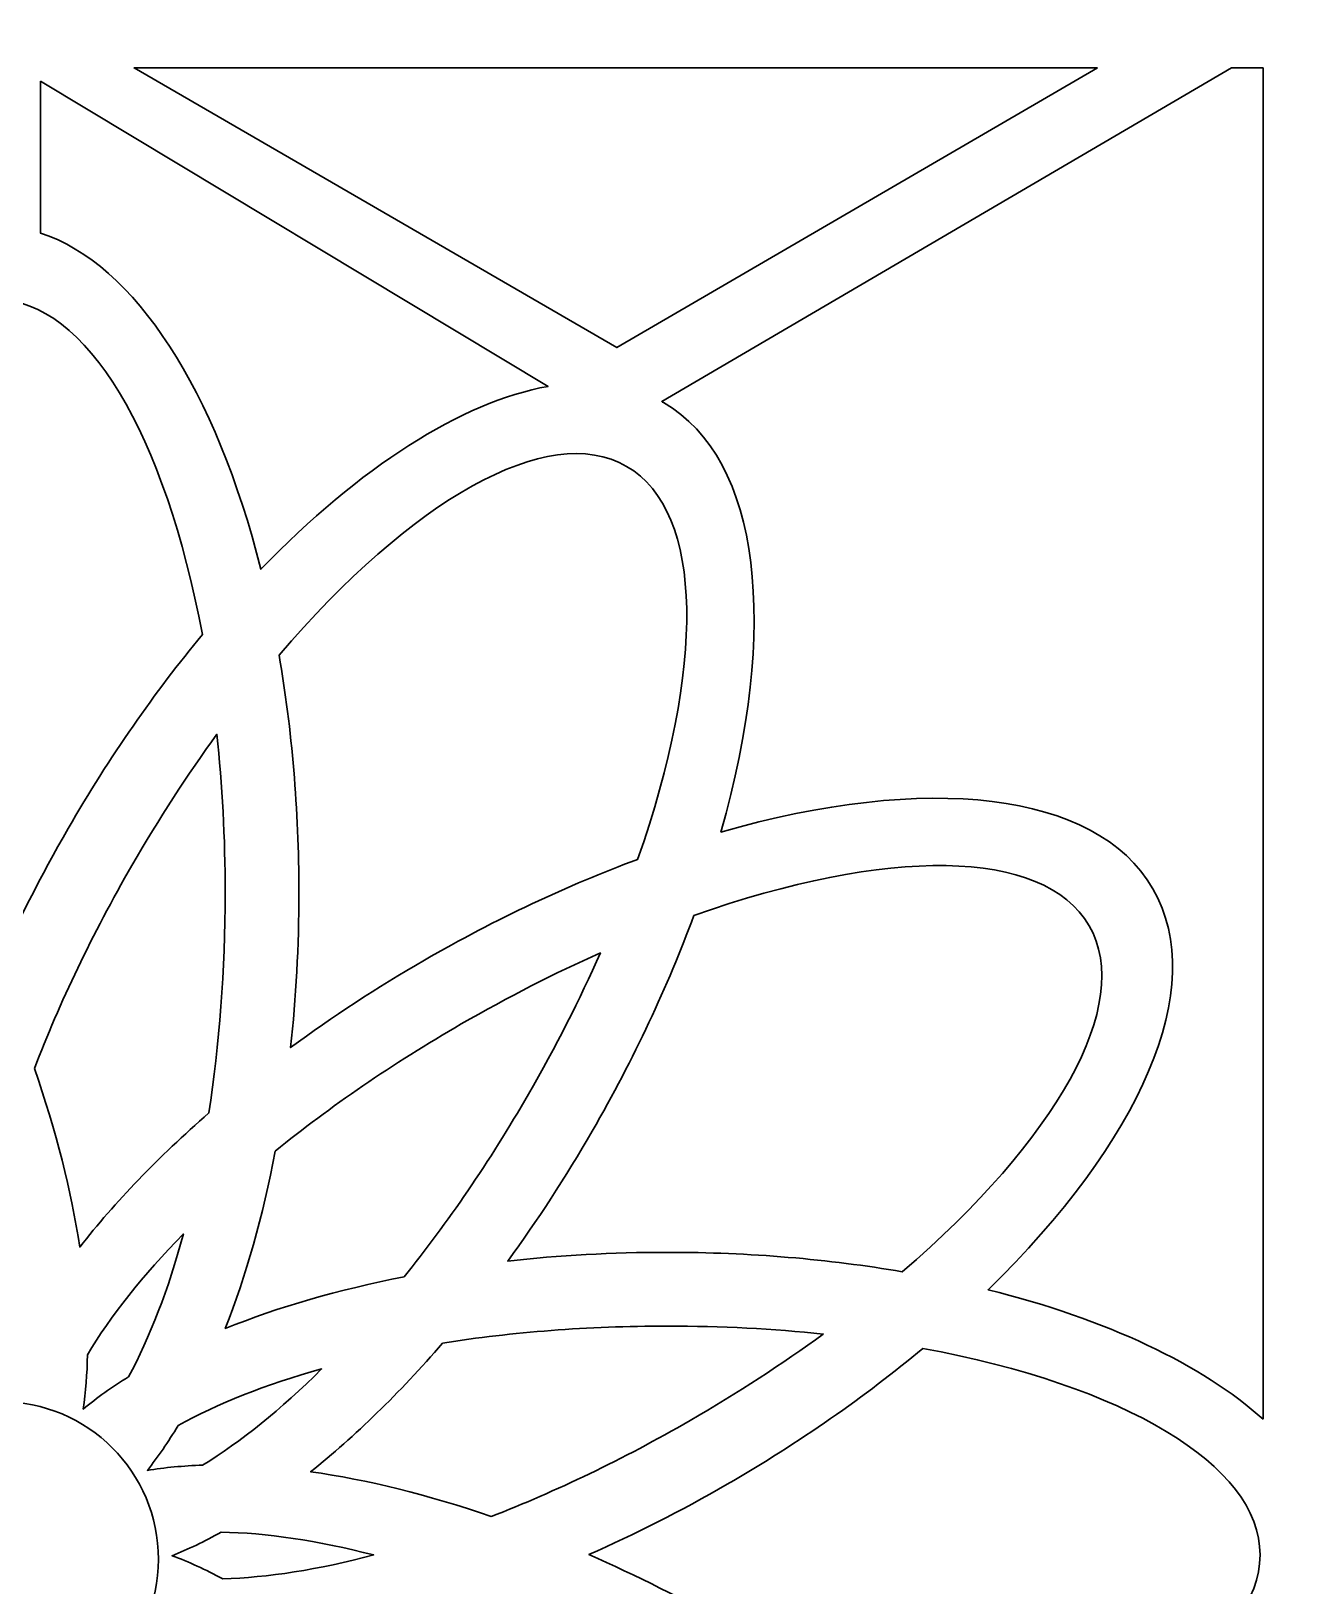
# Model space of a CAD drawing. Header units: centimetres. Extents: x 14.5 to 20.6, y -2.7 to 9.
# Drawn here: x 17.605 to 19.185, y -0.797 to 1.158 of the extents above; entities that cross this region are included whole.
import ezdxf

# ---------------------------------------------------------------- set-up
doc = ezdxf.new("R2010")
doc.units = ezdxf.units.CM
doc.header["$MEASUREMENT"] = 0
doc.layers.add('layer 1', color=7, linetype='Continuous')

msp = doc.modelspace()

# ---------------------------------------------------------------- linework, layer by layer
at = {"layer": 'layer 1', "color": 250, "lineweight": 30}
for points, knots in [([(14.53548, -2.70131), (14.53548, -2.70131), (14.53548, 9.00077), (14.53548, 9.00077), (14.53548, 9.00077), (14.53548, 9.00077), (20.59893, 9.00077), (20.59893, 9.00077), (20.59893, 9.00077), (20.59893, 9.00077), (20.59893, -2.70131), (20.59893, -2.70131), (20.59893, -2.70131), (20.59893, -2.70131), (14.53548, -2.70131), (14.53548, -2.70131)], [0, 0, 0, 0, 0.2, 0.2, 0.2, 0.2, 0.4, 0.4, 0.4, 0.4, 0.6, 0.6, 0.6, 0.6, 1, 1, 1, 1]), ([(17.61714, 1.09525), (17.61714, 1.09525), (18.25567, 0.71142), (18.25567, 0.71142), (18.25567, 0.71142), (18.14686, 0.69205), (18.01832, 0.60958), (17.89446, 0.48146), (17.89446, 0.48146), (17.83804, 0.70495), (17.73659, 0.86569), (17.61714, 0.90414), (17.61714, 0.90414), (17.61714, 0.90414), (17.61714, 1.09525), (17.61714, 1.09525)], [0, 0, 0, 0, 0.2, 0.2, 0.2, 0.2, 0.4, 0.4, 0.4, 0.4, 0.6, 0.6, 0.6, 0.6, 1, 1, 1, 1]), ([(18.94679, 1.11184), (18.94679, 1.11184), (18.34228, 0.76017), (18.34228, 0.76017), (18.34228, 0.76017), (18.34228, 0.76017), (17.73502, 1.11184), (17.73502, 1.11184), (17.73502, 1.11184), (17.73502, 1.11184), (18.94679, 1.11184), (18.94679, 1.11184)], [0, 0, 0, 0, 0.25, 0.25, 0.25, 0.25, 0.5, 0.5, 0.5, 0.5, 1, 1, 1, 1]), ([(19.15495, -0.58745), (19.15495, -0.58745), (19.15495, 1.11184), (19.15495, 1.11184), (19.15495, 1.11184), (19.15495, 1.11184), (19.11535, 1.11184), (19.11535, 1.11184), (19.11535, 1.11184), (19.11535, 1.11184), (18.3986, 0.69232), (18.3986, 0.69232), (18.3986, 0.69232), (18.3993, 0.69193), (18.40002, 0.69155), (18.40072, 0.69115), (18.40072, 0.69115), (18.52467, 0.61959), (18.54554, 0.40639), (18.47313, 0.15103), (18.47313, 0.15103), (18.72989, 0.22451), (18.94454, 0.20397), (19.0164, 0.0795), (19.0164, 0.0795), (19.08797, -0.04445), (18.99944, -0.23953), (18.80906, -0.42447), (18.80906, -0.42447), (18.95757, -0.46158), (19.07864, -0.51853), (19.15495, -0.58745)], [0, 0, 0, 0, 0.1111111, 0.1111111, 0.1111111, 0.1111111, 0.2222222, 0.2222222, 0.2222222, 0.2222222, 0.3333333, 0.3333333, 0.3333333, 0.3333333, 0.4444444, 0.4444444, 0.4444444, 0.4444444, 0.5555556, 0.5555556, 0.5555556, 0.5555556, 0.6666667, 0.6666667, 0.6666667, 0.6666667, 0.7777778, 0.7777778, 0.7777778, 0.7777778, 1, 1, 1, 1]), ([(17.30191, 0.39616), (17.36224, 0.32384), (17.42023, 0.24106), (17.47284, 0.14993), (17.47284, 0.14993), (17.50635, 0.0919), (17.53581, 0.03367), (17.5612, -0.0238), (17.5612, -0.0238), (17.58714, 0.03546), (17.61744, 0.09556), (17.65202, 0.15544), (17.65202, 0.15544), (17.70404, 0.24555), (17.76131, 0.32749), (17.8209, 0.39923), (17.8209, 0.39923), (17.77431, 0.64842), (17.67574, 0.82032), (17.56169, 0.82032), (17.56169, 0.82032), (17.44718, 0.82032), (17.34827, 0.64701), (17.30191, 0.39616)], [0, 0, 0, 0, 0.1428571, 0.1428571, 0.1428571, 0.1428571, 0.2857143, 0.2857143, 0.2857143, 0.2857143, 0.4285714, 0.4285714, 0.4285714, 0.4285714, 0.5714286, 0.5714286, 0.5714286, 0.5714286, 0.7142857, 0.7142857, 0.7142857, 0.7142857, 1, 1, 1, 1]), ([(17.91732, 0.37344), (17.9334, 0.28064), (17.94223, 0.17996), (17.94223, 0.07473), (17.94223, 0.07473), (17.94223, 0.00771), (17.93863, -0.05745), (17.93189, -0.11992), (17.93189, -0.11992), (17.98398, -0.08157), (18.04026, -0.04466), (18.10016, -0.01009), (18.10016, -0.01009), (18.19026, 0.04193), (18.28083, 0.08426), (18.36831, 0.11659), (18.36831, 0.11659), (18.45255, 0.3557), (18.45314, 0.55386), (18.35437, 0.61088), (18.35437, 0.61088), (18.2552, 0.66814), (18.08289, 0.5675), (17.91732, 0.37344)], [0, 0, 0, 0, 0.1428571, 0.1428571, 0.1428571, 0.1428571, 0.2857143, 0.2857143, 0.2857143, 0.2857143, 0.4285714, 0.4285714, 0.4285714, 0.4285714, 0.5714286, 0.5714286, 0.5714286, 0.5714286, 0.7142857, 0.7142857, 0.7142857, 0.7142857, 1, 1, 1, 1]), ([(17.60959, -0.14622), (17.63696, -0.22486), (17.65606, -0.30065), (17.66665, -0.37091), (17.66665, -0.37091), (17.7108, -0.31455), (17.76546, -0.25757), (17.829, -0.20223), (17.829, -0.20223), (17.84224, -0.1166), (17.84954, -0.02314), (17.84954, 0.07473), (17.84954, 0.07473), (17.84954, 0.14373), (17.8459, 0.21053), (17.83912, 0.27395), (17.83912, 0.27395), (17.80217, 0.2231), (17.76624, 0.1679), (17.73229, 0.1091), (17.73229, 0.1091), (17.6823, 0.02252), (17.64121, -0.06387), (17.60959, -0.14622)], [0, 0, 0, 0, 0.1428571, 0.1428571, 0.1428571, 0.1428571, 0.2857143, 0.2857143, 0.2857143, 0.2857143, 0.4285714, 0.4285714, 0.4285714, 0.4285714, 0.5714286, 0.5714286, 0.5714286, 0.5714286, 0.7142857, 0.7142857, 0.7142857, 0.7142857, 1, 1, 1, 1]), ([(18.43891, 0.04605), (18.40644, -0.04235), (18.36374, -0.13396), (18.31113, -0.22509), (18.31113, -0.22509), (18.27762, -0.28313), (18.24193, -0.33777), (18.20485, -0.3885), (18.20485, -0.3885), (18.26914, -0.38133), (18.33633, -0.37751), (18.40549, -0.37751), (18.40549, -0.37751), (18.50953, -0.37751), (18.60913, -0.38614), (18.70106, -0.40188), (18.70106, -0.40188), (18.89357, -0.23693), (18.99315, -0.06561), (18.93613, 0.03316), (18.93613, 0.03316), (18.87887, 0.13233), (18.67933, 0.13133), (18.43891, 0.04605)], [0, 0, 0, 0, 0.1428571, 0.1428571, 0.1428571, 0.1428571, 0.2857143, 0.2857143, 0.2857143, 0.2857143, 0.4285714, 0.4285714, 0.4285714, 0.4285714, 0.5714286, 0.5714286, 0.5714286, 0.5714286, 0.7142857, 0.7142857, 0.7142857, 0.7142857, 1, 1, 1, 1]), ([(17.91258, -0.25012), (17.89696, -0.33191), (17.87561, -0.40709), (17.84965, -0.47323), (17.84965, -0.47323), (17.91607, -0.4465), (17.9919, -0.42448), (18.07459, -0.40833), (18.07459, -0.40833), (18.12888, -0.34079), (18.18192, -0.26351), (18.23086, -0.17875), (18.23086, -0.17875), (18.26536, -0.11899), (18.29561, -0.05932), (18.32145, -0.00101), (18.32145, -0.00101), (18.26402, -0.02658), (18.20531, -0.05641), (18.1465, -0.09036), (18.1465, -0.09036), (18.05992, -0.14034), (17.98114, -0.19462), (17.91258, -0.25012)], [0, 0, 0, 0, 0.1428571, 0.1428571, 0.1428571, 0.1428571, 0.2857143, 0.2857143, 0.2857143, 0.2857143, 0.4285714, 0.4285714, 0.4285714, 0.4285714, 0.5714286, 0.5714286, 0.5714286, 0.5714286, 0.7142857, 0.7142857, 0.7142857, 0.7142857, 1, 1, 1, 1]), ([(17.67633, -0.50643), (17.67588, -0.53027), (17.67412, -0.55302), (17.67103, -0.5745), (17.67103, -0.5745), (17.68814, -0.56042), (17.70716, -0.54689), (17.72793, -0.53398), (17.72793, -0.53398), (17.75473, -0.48477), (17.77814, -0.42398), (17.79707, -0.35443), (17.79707, -0.35443), (17.74592, -0.40651), (17.70501, -0.458), (17.67633, -0.50643)], [0, 0, 0, 0, 0.2, 0.2, 0.2, 0.2, 0.4, 0.4, 0.4, 0.4, 0.6, 0.6, 0.6, 0.6, 1, 1, 1, 1]), ([(18.12303, -0.4916), (18.06861, -0.55462), (18.01253, -0.60905), (17.95698, -0.65335), (17.95698, -0.65335), (18.02786, -0.66342), (18.10454, -0.68226), (18.18423, -0.70962), (18.18423, -0.70962), (18.26501, -0.67827), (18.34959, -0.63786), (18.43435, -0.58893), (18.43435, -0.58893), (18.49411, -0.55442), (18.55014, -0.51788), (18.60168, -0.48029), (18.60168, -0.48029), (18.53916, -0.47372), (18.4734, -0.4702), (18.40549, -0.4702), (18.40549, -0.4702), (18.30552, -0.4702), (18.21015, -0.47781), (18.12303, -0.4916)], [0, 0, 0, 0, 0.1428571, 0.1428571, 0.1428571, 0.1428571, 0.2857143, 0.2857143, 0.2857143, 0.2857143, 0.4285714, 0.4285714, 0.4285714, 0.4285714, 0.5714286, 0.5714286, 0.5714286, 0.5714286, 0.7142857, 0.7142857, 0.7142857, 0.7142857, 1, 1, 1, 1]), ([(18.72693, -0.49827), (18.65461, -0.55859), (18.57183, -0.61658), (18.48069, -0.6692), (18.48069, -0.6692), (18.42266, -0.7027), (18.36443, -0.73217), (18.30695, -0.75757), (18.30695, -0.75757), (18.36621, -0.7835), (18.42632, -0.81379), (18.48621, -0.84837), (18.48621, -0.84837), (18.57631, -0.90039), (18.65825, -0.95767), (18.72999, -1.01726), (18.72999, -1.01726), (18.97919, -0.97066), (19.15109, -0.87209), (19.15109, -0.75805), (19.15109, -0.75805), (19.15109, -0.64353), (18.97778, -0.54462), (18.72693, -0.49827)], [0, 0, 0, 0, 0.1428571, 0.1428571, 0.1428571, 0.1428571, 0.2857143, 0.2857143, 0.2857143, 0.2857143, 0.4285714, 0.4285714, 0.4285714, 0.4285714, 0.5714286, 0.5714286, 0.5714286, 0.5714286, 0.7142857, 0.7142857, 0.7142857, 0.7142857, 1, 1, 1, 1]), ([(17.79028, -0.59544), (17.77796, -0.61586), (17.76507, -0.63468), (17.75166, -0.65174), (17.75166, -0.65174), (17.77351, -0.64811), (17.79675, -0.6459), (17.82119, -0.6451), (17.82119, -0.6451), (17.869, -0.61588), (17.91967, -0.57494), (17.97085, -0.52418), (17.97085, -0.52418), (17.9005, -0.5437), (17.83932, -0.56784), (17.79028, -0.59544)], [0, 0, 0, 0, 0.2, 0.2, 0.2, 0.2, 0.4, 0.4, 0.4, 0.4, 0.6, 0.6, 0.6, 0.6, 1, 1, 1, 1]), ([(17.36882, -0.76356), (17.36882, -0.65401), (17.45766, -0.56518), (17.56721, -0.56518), (17.56721, -0.56518), (17.67675, -0.56518), (17.76559, -0.65401), (17.76559, -0.76356), (17.76559, -0.76356), (17.76559, -0.87311), (17.67675, -0.96195), (17.56721, -0.96195), (17.56721, -0.96195), (17.45766, -0.96195), (17.36882, -0.87311), (17.36882, -0.76356)], [0, 0, 0, 0, 0.2, 0.2, 0.2, 0.2, 0.4, 0.4, 0.4, 0.4, 0.6, 0.6, 0.6, 0.6, 1, 1, 1, 1]), ([(17.84445, -0.7295), (17.82358, -0.74103), (17.803, -0.75088), (17.78285, -0.75895), (17.78285, -0.75895), (17.8036, -0.76673), (17.82482, -0.77643), (17.84639, -0.78796), (17.84639, -0.78796), (17.90241, -0.78656), (17.96676, -0.77645), (18.03646, -0.75807), (18.03646, -0.75807), (17.96578, -0.7398), (17.90073, -0.73012), (17.84445, -0.7295)], [0, 0, 0, 0, 0.2, 0.2, 0.2, 0.2, 0.4, 0.4, 0.4, 0.4, 0.6, 0.6, 0.6, 0.6, 1, 1, 1, 1])]:
    msp.add_open_spline(points, degree=3, knots=knots, dxfattribs=at)

doc.saveas('drawing.dxf')
